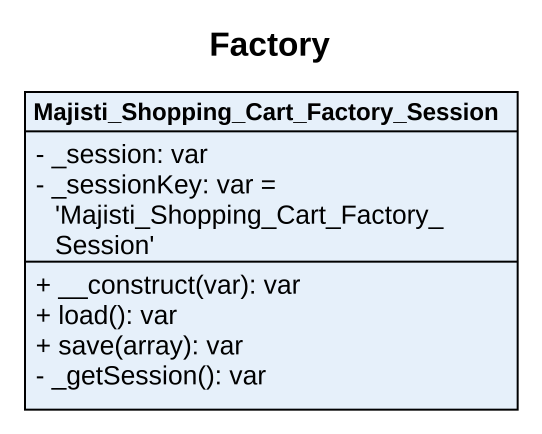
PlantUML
@startuml
title Factory
hide circle
hide empty members
skinparam classAttributeIconSize 0
class "Majisti_Shopping_Cart_Factory_Session" as Majisti_Shopping_Cart {
  - _session: var
  - _sessionKey: var = 'Majisti_Shopping_Cart_Factory_Session'
  + __construct(var): var
  + load(): var
  + save(array): var
  - _getSession(): var
}
@enduml
